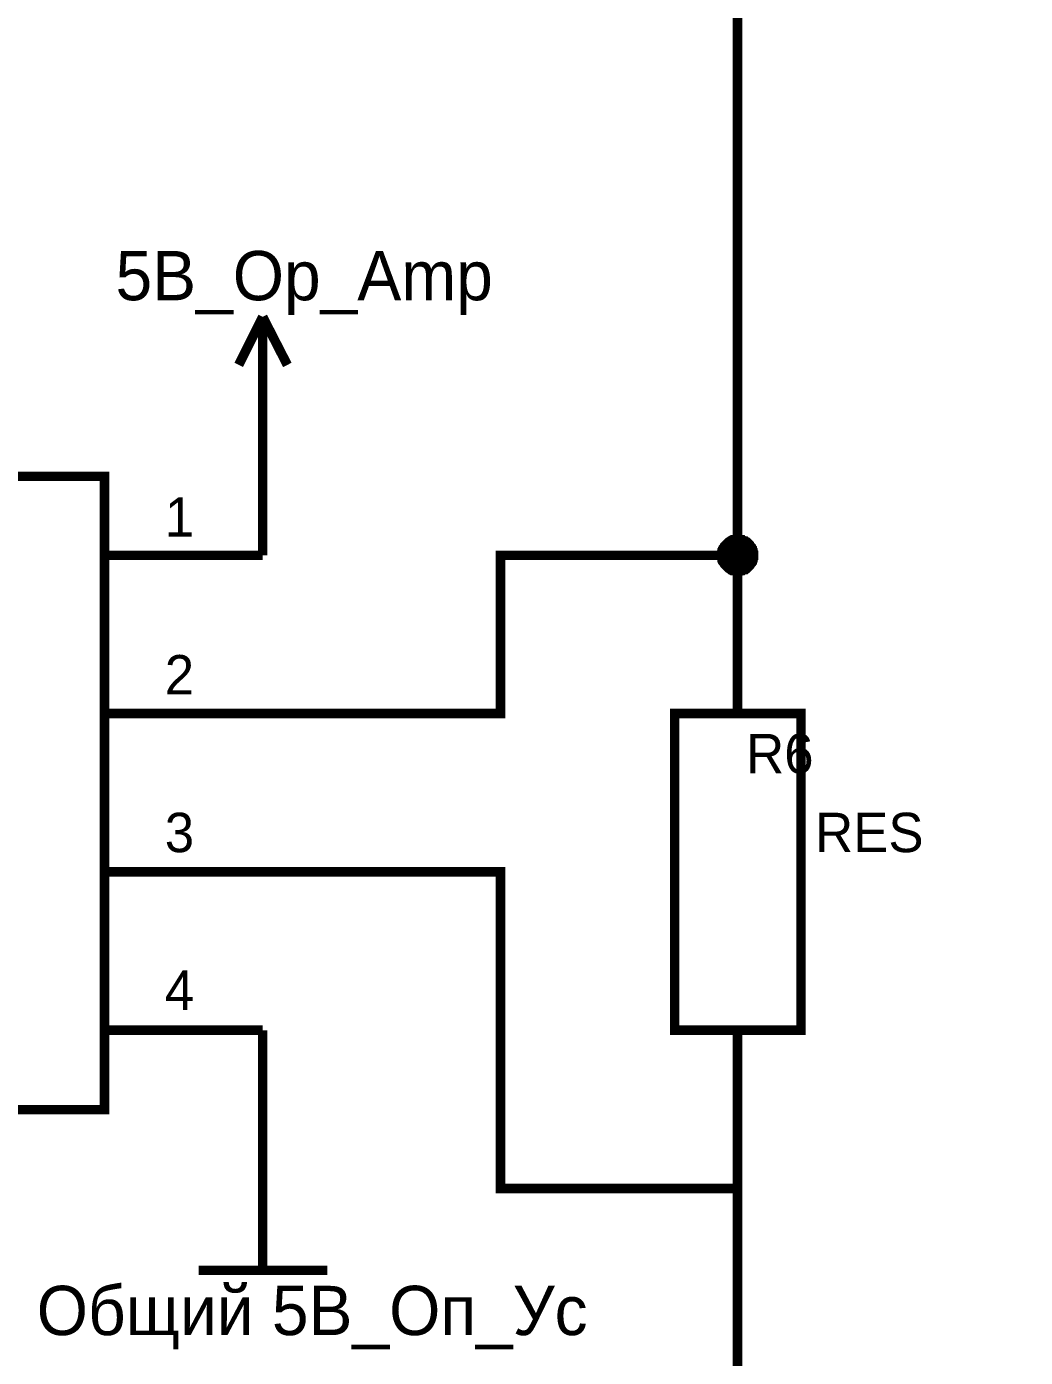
# Model space of a CAD drawing. Header units: millimetres. Extents: x 0 to 567, y 0 to 399.
# Drawn here: x 455 to 486.54, y 312.16 to 354.19 of the extents above; entities that cross this region are included whole.
import ezdxf

# ---------------------------------------------------------------- set-up
doc = ezdxf.new("R2010")
doc.units = ezdxf.units.MM
doc.layers.add('Sheet', color=255, linetype='Continuous')

msp = doc.modelspace()

# ---------------------------------------------------------------- linework, layer by layer
at = {"layer": 'Sheet'}
for points, const_width in [([(467.452, 362.494), (477.45, 362.494), (477.45, 337.492)], 0.3), ([(462.453, 345.022), (461.695, 343.504)], 0.3), ([(462.453, 345.022), (463.231, 343.504)], 0.3), ([(462.453, 342.492), (462.453, 345.022)], 0.3), ([(462.453, 342.492), (462.453, 337.492)], 0.3), ([(476.944, 337.492), (476.944, 337.512), (476.944, 337.55), (476.944, 337.57), (476.964, 337.589), (476.964, 337.609), (476.964, 337.648), (476.983, 337.667), (476.983, 337.687), (477.003, 337.706), (477.003, 337.726), (477.022, 337.745), (477.042, 337.764), (477.042, 337.784), (477.061, 337.803), (477.08, 337.823), (477.1, 337.842), (477.119, 337.862), (477.139, 337.881), (477.158, 337.901), (477.178, 337.901), (477.197, 337.92), (477.217, 337.94), (477.236, 337.94), (477.256, 337.959), (477.275, 337.959), (477.294, 337.979), (477.333, 337.979), (477.353, 337.979), (477.372, 337.998), (477.392, 337.998), (477.431, 337.998), (477.45, 337.998)], 0.3), ([(476.944, 337.492), (476.944, 337.512), (476.944, 337.55), (476.944, 337.57), (476.964, 337.589), (476.964, 337.609), (476.964, 337.648), (476.983, 337.667), (476.983, 337.687), (477.003, 337.706), (477.003, 337.726), (477.022, 337.745), (477.042, 337.764), (477.042, 337.784), (477.061, 337.803), (477.08, 337.823), (477.1, 337.842), (477.119, 337.862), (477.139, 337.881), (477.158, 337.901), (477.178, 337.901), (477.197, 337.92), (477.217, 337.94), (477.236, 337.94), (477.256, 337.959), (477.275, 337.959), (477.294, 337.979), (477.333, 337.979), (477.353, 337.979), (477.372, 337.998), (477.392, 337.998), (477.431, 337.998), (477.45, 337.998)], 0.3), ([(476.944, 337.492), (476.944, 337.512), (476.944, 337.55), (476.944, 337.57), (476.964, 337.589), (476.964, 337.609), (476.964, 337.648), (476.983, 337.667), (476.983, 337.687), (477.003, 337.706), (477.003, 337.726), (477.022, 337.745), (477.042, 337.764), (477.042, 337.784), (477.061, 337.803), (477.08, 337.823), (477.1, 337.842), (477.119, 337.862), (477.139, 337.881), (477.158, 337.901), (477.178, 337.901), (477.197, 337.92), (477.217, 337.94), (477.236, 337.94), (477.256, 337.959), (477.275, 337.959), (477.294, 337.979), (477.333, 337.979), (477.353, 337.979), (477.372, 337.998), (477.392, 337.998), (477.431, 337.998), (477.45, 337.998)], 0.3), ([(476.944, 337.492), (476.944, 337.512), (476.944, 337.55), (476.944, 337.57), (476.964, 337.589), (476.964, 337.609), (476.964, 337.648), (476.983, 337.667), (476.983, 337.687), (477.003, 337.706), (477.003, 337.726), (477.022, 337.745), (477.042, 337.764), (477.042, 337.784), (477.061, 337.803), (477.08, 337.823), (477.1, 337.842), (477.119, 337.862), (477.139, 337.881), (477.158, 337.901), (477.178, 337.901), (477.197, 337.92), (477.217, 337.94), (477.236, 337.94), (477.256, 337.959), (477.275, 337.959), (477.294, 337.979), (477.333, 337.979), (477.353, 337.979), (477.372, 337.998), (477.392, 337.998), (477.431, 337.998), (477.45, 337.998)], 0.3), ([(476.944, 337.492), (476.944, 337.512), (476.944, 337.55), (476.944, 337.57), (476.964, 337.589), (476.964, 337.609), (476.964, 337.648), (476.983, 337.667), (476.983, 337.687), (477.003, 337.706), (477.003, 337.726), (477.022, 337.745), (477.042, 337.764), (477.042, 337.784), (477.061, 337.803), (477.08, 337.823), (477.1, 337.842), (477.119, 337.862), (477.139, 337.881), (477.158, 337.901), (477.178, 337.901), (477.197, 337.92), (477.217, 337.94), (477.236, 337.94), (477.256, 337.959), (477.275, 337.959), (477.294, 337.979), (477.333, 337.979), (477.353, 337.979), (477.372, 337.998), (477.392, 337.998), (477.431, 337.998), (477.45, 337.998)], 0.3), ([(476.944, 337.492), (476.944, 337.512), (476.944, 337.55), (476.944, 337.57), (476.964, 337.589), (476.964, 337.609), (476.964, 337.648), (476.983, 337.667), (476.983, 337.687), (477.003, 337.706), (477.003, 337.726), (477.022, 337.745), (477.042, 337.764), (477.042, 337.784), (477.061, 337.803), (477.08, 337.823), (477.1, 337.842), (477.119, 337.862), (477.139, 337.881), (477.158, 337.901), (477.178, 337.901), (477.197, 337.92), (477.217, 337.94), (477.236, 337.94), (477.256, 337.959), (477.275, 337.959), (477.294, 337.979), (477.333, 337.979), (477.353, 337.979), (477.372, 337.998), (477.392, 337.998), (477.431, 337.998), (477.45, 337.998)], 0.3), ([(476.944, 337.492), (476.944, 337.512), (476.944, 337.55), (476.944, 337.57), (476.964, 337.589), (476.964, 337.609), (476.964, 337.648), (476.983, 337.667), (476.983, 337.687), (477.003, 337.706), (477.003, 337.726), (477.022, 337.745), (477.042, 337.764), (477.042, 337.784), (477.061, 337.803), (477.08, 337.823), (477.1, 337.842), (477.119, 337.862), (477.139, 337.881), (477.158, 337.901), (477.178, 337.901), (477.197, 337.92), (477.217, 337.94), (477.236, 337.94), (477.256, 337.959), (477.275, 337.959), (477.294, 337.979), (477.333, 337.979), (477.353, 337.979), (477.372, 337.998), (477.392, 337.998), (477.431, 337.998), (477.45, 337.998)], 0.3), ([(476.944, 337.492), (476.944, 337.512), (476.944, 337.55), (476.944, 337.57), (476.964, 337.589), (476.964, 337.609), (476.964, 337.648), (476.983, 337.667), (476.983, 337.687), (477.003, 337.706), (477.003, 337.726), (477.022, 337.745), (477.042, 337.764), (477.042, 337.784), (477.061, 337.803), (477.08, 337.823), (477.1, 337.842), (477.119, 337.862), (477.139, 337.881), (477.158, 337.901), (477.178, 337.901), (477.197, 337.92), (477.217, 337.94), (477.236, 337.94), (477.256, 337.959), (477.275, 337.959), (477.294, 337.979), (477.333, 337.979), (477.353, 337.979), (477.372, 337.998), (477.392, 337.998), (477.431, 337.998), (477.45, 337.998)], 0.0991), ([(476.944, 337.492), (476.944, 337.512), (476.944, 337.55), (476.944, 337.57), (476.964, 337.589), (476.964, 337.609), (476.964, 337.648), (476.983, 337.667), (476.983, 337.687), (477.003, 337.706), (477.003, 337.726), (477.022, 337.745), (477.042, 337.764), (477.042, 337.784), (477.061, 337.803), (477.08, 337.823), (477.1, 337.842), (477.119, 337.862), (477.139, 337.881), (477.158, 337.901), (477.178, 337.901), (477.197, 337.92), (477.217, 337.94), (477.236, 337.94), (477.256, 337.959), (477.275, 337.959), (477.294, 337.979), (477.333, 337.979), (477.353, 337.979), (477.372, 337.998), (477.392, 337.998), (477.431, 337.998), (477.45, 337.998)], 0.0991), ([(476.944, 337.492), (476.944, 337.512), (476.944, 337.55), (476.944, 337.57), (476.964, 337.589), (476.964, 337.609), (476.964, 337.648), (476.983, 337.667), (476.983, 337.687), (477.003, 337.706), (477.003, 337.726), (477.022, 337.745), (477.042, 337.764), (477.042, 337.784), (477.061, 337.803), (477.08, 337.823), (477.1, 337.842), (477.119, 337.862), (477.139, 337.881), (477.158, 337.901), (477.178, 337.901), (477.197, 337.92), (477.217, 337.94), (477.236, 337.94), (477.256, 337.959), (477.275, 337.959), (477.294, 337.979), (477.333, 337.979), (477.353, 337.979), (477.372, 337.998), (477.392, 337.998), (477.431, 337.998), (477.45, 337.998)], 0.0991), ([(476.944, 337.492), (476.944, 337.512), (476.944, 337.55), (476.944, 337.57), (476.964, 337.589), (476.964, 337.609), (476.964, 337.648), (476.983, 337.667), (476.983, 337.687), (477.003, 337.706), (477.003, 337.726), (477.022, 337.745), (477.042, 337.764), (477.042, 337.784), (477.061, 337.803), (477.08, 337.823), (477.1, 337.842), (477.119, 337.862), (477.139, 337.881), (477.158, 337.901), (477.178, 337.901), (477.197, 337.92), (477.217, 337.94), (477.236, 337.94), (477.256, 337.959), (477.275, 337.959), (477.294, 337.979), (477.333, 337.979), (477.353, 337.979), (477.372, 337.998), (477.392, 337.998), (477.431, 337.998), (477.45, 337.998)], 0.0991), ([(476.944, 337.492), (476.944, 337.512), (476.944, 337.55), (476.944, 337.57), (476.964, 337.589), (476.964, 337.609), (476.964, 337.648), (476.983, 337.667), (476.983, 337.687), (477.003, 337.706), (477.003, 337.726), (477.022, 337.745), (477.042, 337.764), (477.042, 337.784), (477.061, 337.803), (477.08, 337.823), (477.1, 337.842), (477.119, 337.862), (477.139, 337.881), (477.158, 337.901), (477.178, 337.901), (477.197, 337.92), (477.217, 337.94), (477.236, 337.94), (477.256, 337.959), (477.275, 337.959), (477.294, 337.979), (477.333, 337.979), (477.353, 337.979), (477.372, 337.998), (477.392, 337.998), (477.431, 337.998), (477.45, 337.998)], 0.0991), ([(476.944, 337.492), (476.944, 337.512), (476.944, 337.55), (476.944, 337.57), (476.964, 337.589), (476.964, 337.609), (476.964, 337.648), (476.983, 337.667), (476.983, 337.687), (477.003, 337.706), (477.003, 337.726), (477.022, 337.745), (477.042, 337.764), (477.042, 337.784), (477.061, 337.803), (477.08, 337.823), (477.1, 337.842), (477.119, 337.862), (477.139, 337.881), (477.158, 337.901), (477.178, 337.901), (477.197, 337.92), (477.217, 337.94), (477.236, 337.94), (477.256, 337.959), (477.275, 337.959), (477.294, 337.979), (477.333, 337.979), (477.353, 337.979), (477.372, 337.998), (477.392, 337.998), (477.431, 337.998), (477.45, 337.998)], 0.0991), ([(476.944, 337.492), (476.944, 337.512), (476.944, 337.55), (476.944, 337.57), (476.964, 337.589), (476.964, 337.609), (476.964, 337.648), (476.983, 337.667), (476.983, 337.687), (477.003, 337.706), (477.003, 337.726), (477.022, 337.745), (477.042, 337.764), (477.042, 337.784), (477.061, 337.803), (477.08, 337.823), (477.1, 337.842), (477.119, 337.862), (477.139, 337.881), (477.158, 337.901), (477.178, 337.901), (477.197, 337.92), (477.217, 337.94), (477.236, 337.94), (477.256, 337.959), (477.275, 337.959), (477.294, 337.979), (477.333, 337.979), (477.353, 337.979), (477.372, 337.998), (477.392, 337.998), (477.431, 337.998), (477.45, 337.998)], 0.0991), ([(477.45, 337.998), (477.45, 337.998)], 0.3), ([(477.45, 337.998), (477.469, 337.998), (477.508, 337.998), (477.528, 337.998), (477.547, 337.979), (477.586, 337.979), (477.606, 337.979), (477.625, 337.959), (477.645, 337.959), (477.683, 337.94), (477.703, 337.94), (477.722, 337.92), (477.742, 337.901), (477.761, 337.901), (477.781, 337.881), (477.8, 337.862), (477.82, 337.842), (477.82, 337.823), (477.839, 337.803), (477.859, 337.784), (477.878, 337.764), (477.878, 337.745), (477.897, 337.726), (477.917, 337.706), (477.917, 337.687), (477.917, 337.667), (477.936, 337.648), (477.936, 337.609), (477.936, 337.589), (477.956, 337.57), (477.956, 337.55), (477.956, 337.512), (477.956, 337.492)], 0.3), ([(477.45, 337.998), (477.45, 337.998)], 0.3), ([(477.45, 337.998), (477.469, 337.998), (477.508, 337.998), (477.528, 337.998), (477.547, 337.979), (477.586, 337.979), (477.606, 337.979), (477.625, 337.959), (477.645, 337.959), (477.683, 337.94), (477.703, 337.94), (477.722, 337.92), (477.742, 337.901), (477.761, 337.901), (477.781, 337.881), (477.8, 337.862), (477.82, 337.842), (477.82, 337.823), (477.839, 337.803), (477.859, 337.784), (477.878, 337.764), (477.878, 337.745), (477.897, 337.726), (477.917, 337.706), (477.917, 337.687), (477.917, 337.667), (477.936, 337.648), (477.936, 337.609), (477.936, 337.589), (477.956, 337.57), (477.956, 337.55), (477.956, 337.512), (477.956, 337.492)], 0.3), ([(477.45, 337.998), (477.45, 337.998)], 0.3), ([(477.45, 337.998), (477.469, 337.998), (477.508, 337.998), (477.528, 337.998), (477.547, 337.979), (477.586, 337.979), (477.606, 337.979), (477.625, 337.959), (477.645, 337.959), (477.683, 337.94), (477.703, 337.94), (477.722, 337.92), (477.742, 337.901), (477.761, 337.901), (477.781, 337.881), (477.8, 337.862), (477.82, 337.842), (477.82, 337.823), (477.839, 337.803), (477.859, 337.784), (477.878, 337.764), (477.878, 337.745), (477.897, 337.726), (477.917, 337.706), (477.917, 337.687), (477.917, 337.667), (477.936, 337.648), (477.936, 337.609), (477.936, 337.589), (477.956, 337.57), (477.956, 337.55), (477.956, 337.512), (477.956, 337.492)], 0.3), ([(477.45, 337.998), (477.45, 337.998)], 0.3), ([(477.45, 337.998), (477.469, 337.998), (477.508, 337.998), (477.528, 337.998), (477.547, 337.979), (477.586, 337.979), (477.606, 337.979), (477.625, 337.959), (477.645, 337.959), (477.683, 337.94), (477.703, 337.94), (477.722, 337.92), (477.742, 337.901), (477.761, 337.901), (477.781, 337.881), (477.8, 337.862), (477.82, 337.842), (477.82, 337.823), (477.839, 337.803), (477.859, 337.784), (477.878, 337.764), (477.878, 337.745), (477.897, 337.726), (477.917, 337.706), (477.917, 337.687), (477.917, 337.667), (477.936, 337.648), (477.936, 337.609), (477.936, 337.589), (477.956, 337.57), (477.956, 337.55), (477.956, 337.512), (477.956, 337.492)], 0.3), ([(477.45, 337.998), (477.45, 337.998)], 0.3), ([(477.45, 337.998), (477.469, 337.998), (477.508, 337.998), (477.528, 337.998), (477.547, 337.979), (477.586, 337.979), (477.606, 337.979), (477.625, 337.959), (477.645, 337.959), (477.683, 337.94), (477.703, 337.94), (477.722, 337.92), (477.742, 337.901), (477.761, 337.901), (477.781, 337.881), (477.8, 337.862), (477.82, 337.842), (477.82, 337.823), (477.839, 337.803), (477.859, 337.784), (477.878, 337.764), (477.878, 337.745), (477.897, 337.726), (477.917, 337.706), (477.917, 337.687), (477.917, 337.667), (477.936, 337.648), (477.936, 337.609), (477.936, 337.589), (477.956, 337.57), (477.956, 337.55), (477.956, 337.512), (477.956, 337.492)], 0.3), ([(477.45, 337.998), (477.45, 337.998)], 0.3), ([(477.45, 337.998), (477.469, 337.998), (477.508, 337.998), (477.528, 337.998), (477.547, 337.979), (477.586, 337.979), (477.606, 337.979), (477.625, 337.959), (477.645, 337.959), (477.683, 337.94), (477.703, 337.94), (477.722, 337.92), (477.742, 337.901), (477.761, 337.901), (477.781, 337.881), (477.8, 337.862), (477.82, 337.842), (477.82, 337.823), (477.839, 337.803), (477.859, 337.784), (477.878, 337.764), (477.878, 337.745), (477.897, 337.726), (477.917, 337.706), (477.917, 337.687), (477.917, 337.667), (477.936, 337.648), (477.936, 337.609), (477.936, 337.589), (477.956, 337.57), (477.956, 337.55), (477.956, 337.512), (477.956, 337.492)], 0.3), ([(477.45, 337.998), (477.45, 337.998)], 0.3), ([(477.45, 337.998), (477.469, 337.998), (477.508, 337.998), (477.528, 337.998), (477.547, 337.979), (477.586, 337.979), (477.606, 337.979), (477.625, 337.959), (477.645, 337.959), (477.683, 337.94), (477.703, 337.94), (477.722, 337.92), (477.742, 337.901), (477.761, 337.901), (477.781, 337.881), (477.8, 337.862), (477.82, 337.842), (477.82, 337.823), (477.839, 337.803), (477.859, 337.784), (477.878, 337.764), (477.878, 337.745), (477.897, 337.726), (477.917, 337.706), (477.917, 337.687), (477.917, 337.667), (477.936, 337.648), (477.936, 337.609), (477.936, 337.589), (477.956, 337.57), (477.956, 337.55), (477.956, 337.512), (477.956, 337.492)], 0.3), ([(477.45, 337.998), (477.45, 337.998)], 0.0991), ([(477.45, 337.998), (477.469, 337.998), (477.508, 337.998), (477.528, 337.998), (477.547, 337.979), (477.586, 337.979), (477.606, 337.979), (477.625, 337.959), (477.645, 337.959), (477.683, 337.94), (477.703, 337.94), (477.722, 337.92), (477.742, 337.901), (477.761, 337.901), (477.781, 337.881), (477.8, 337.862), (477.82, 337.842), (477.82, 337.823), (477.839, 337.803), (477.859, 337.784), (477.878, 337.764), (477.878, 337.745), (477.897, 337.726), (477.917, 337.706), (477.917, 337.687), (477.917, 337.667), (477.936, 337.648), (477.936, 337.609), (477.936, 337.589), (477.956, 337.57), (477.956, 337.55), (477.956, 337.512), (477.956, 337.492)], 0.0991), ([(477.45, 337.998), (477.45, 337.998)], 0.0991), ([(477.45, 337.998), (477.469, 337.998), (477.508, 337.998), (477.528, 337.998), (477.547, 337.979), (477.586, 337.979), (477.606, 337.979), (477.625, 337.959), (477.645, 337.959), (477.683, 337.94), (477.703, 337.94), (477.722, 337.92), (477.742, 337.901), (477.761, 337.901), (477.781, 337.881), (477.8, 337.862), (477.82, 337.842), (477.82, 337.823), (477.839, 337.803), (477.859, 337.784), (477.878, 337.764), (477.878, 337.745), (477.897, 337.726), (477.917, 337.706), (477.917, 337.687), (477.917, 337.667), (477.936, 337.648), (477.936, 337.609), (477.936, 337.589), (477.956, 337.57), (477.956, 337.55), (477.956, 337.512), (477.956, 337.492)], 0.0991), ([(477.45, 337.998), (477.45, 337.998)], 0.0991), ([(477.45, 337.998), (477.469, 337.998), (477.508, 337.998), (477.528, 337.998), (477.547, 337.979), (477.586, 337.979), (477.606, 337.979), (477.625, 337.959), (477.645, 337.959), (477.683, 337.94), (477.703, 337.94), (477.722, 337.92), (477.742, 337.901), (477.761, 337.901), (477.781, 337.881), (477.8, 337.862), (477.82, 337.842), (477.82, 337.823), (477.839, 337.803), (477.859, 337.784), (477.878, 337.764), (477.878, 337.745), (477.897, 337.726), (477.917, 337.706), (477.917, 337.687), (477.917, 337.667), (477.936, 337.648), (477.936, 337.609), (477.936, 337.589), (477.956, 337.57), (477.956, 337.55), (477.956, 337.512), (477.956, 337.492)], 0.0991), ([(477.45, 337.998), (477.45, 337.998)], 0.0991), ([(477.45, 337.998), (477.469, 337.998), (477.508, 337.998), (477.528, 337.998), (477.547, 337.979), (477.586, 337.979), (477.606, 337.979), (477.625, 337.959), (477.645, 337.959), (477.683, 337.94), (477.703, 337.94), (477.722, 337.92), (477.742, 337.901), (477.761, 337.901), (477.781, 337.881), (477.8, 337.862), (477.82, 337.842), (477.82, 337.823), (477.839, 337.803), (477.859, 337.784), (477.878, 337.764), (477.878, 337.745), (477.897, 337.726), (477.917, 337.706), (477.917, 337.687), (477.917, 337.667), (477.936, 337.648), (477.936, 337.609), (477.936, 337.589), (477.956, 337.57), (477.956, 337.55), (477.956, 337.512), (477.956, 337.492)], 0.0991), ([(477.45, 337.998), (477.45, 337.998)], 0.0991), ([(477.45, 337.998), (477.469, 337.998), (477.508, 337.998), (477.528, 337.998), (477.547, 337.979), (477.586, 337.979), (477.606, 337.979), (477.625, 337.959), (477.645, 337.959), (477.683, 337.94), (477.703, 337.94), (477.722, 337.92), (477.742, 337.901), (477.761, 337.901), (477.781, 337.881), (477.8, 337.862), (477.82, 337.842), (477.82, 337.823), (477.839, 337.803), (477.859, 337.784), (477.878, 337.764), (477.878, 337.745), (477.897, 337.726), (477.917, 337.706), (477.917, 337.687), (477.917, 337.667), (477.936, 337.648), (477.936, 337.609), (477.936, 337.589), (477.956, 337.57), (477.956, 337.55), (477.956, 337.512), (477.956, 337.492)], 0.0991), ([(477.45, 337.998), (477.45, 337.998)], 0.0991), ([(477.45, 337.998), (477.469, 337.998), (477.508, 337.998), (477.528, 337.998), (477.547, 337.979), (477.586, 337.979), (477.606, 337.979), (477.625, 337.959), (477.645, 337.959), (477.683, 337.94), (477.703, 337.94), (477.722, 337.92), (477.742, 337.901), (477.761, 337.901), (477.781, 337.881), (477.8, 337.862), (477.82, 337.842), (477.82, 337.823), (477.839, 337.803), (477.859, 337.784), (477.878, 337.764), (477.878, 337.745), (477.897, 337.726), (477.917, 337.706), (477.917, 337.687), (477.917, 337.667), (477.936, 337.648), (477.936, 337.609), (477.936, 337.589), (477.956, 337.57), (477.956, 337.55), (477.956, 337.512), (477.956, 337.492)], 0.0991), ([(477.45, 337.998), (477.45, 337.998)], 0.0991), ([(477.45, 337.998), (477.469, 337.998), (477.508, 337.998), (477.528, 337.998), (477.547, 337.979), (477.586, 337.979), (477.606, 337.979), (477.625, 337.959), (477.645, 337.959), (477.683, 337.94), (477.703, 337.94), (477.722, 337.92), (477.742, 337.901), (477.761, 337.901), (477.781, 337.881), (477.8, 337.862), (477.82, 337.842), (477.82, 337.823), (477.839, 337.803), (477.859, 337.784), (477.878, 337.764), (477.878, 337.745), (477.897, 337.726), (477.917, 337.706), (477.917, 337.687), (477.917, 337.667), (477.936, 337.648), (477.936, 337.609), (477.936, 337.589), (477.956, 337.57), (477.956, 337.55), (477.956, 337.512), (477.956, 337.492)], 0.0991), ([(457.454, 337.492), (462.453, 337.492)], 0.3), ([(462.453, 332.492), (469.961, 332.492), (469.961, 337.492), (477.45, 337.492)], 0.3), ([(477.45, 336.986), (477.431, 336.986), (477.392, 336.986), (477.372, 336.986), (477.353, 337.006), (477.333, 337.006), (477.294, 337.006), (477.275, 337.025), (477.256, 337.025), (477.236, 337.045), (477.217, 337.045), (477.197, 337.064), (477.178, 337.084), (477.158, 337.084), (477.139, 337.103), (477.119, 337.122), (477.1, 337.142), (477.08, 337.161), (477.061, 337.181), (477.042, 337.2), (477.042, 337.22), (477.022, 337.239), (477.003, 337.259), (477.003, 337.278), (476.983, 337.298), (476.983, 337.317), (476.964, 337.336), (476.964, 337.375), (476.964, 337.395), (476.944, 337.414), (476.944, 337.434), (476.944, 337.473), (476.944, 337.492)], 0.3), ([(476.944, 337.492), (476.944, 337.492)], 0.3), ([(477.45, 336.986), (477.431, 336.986), (477.392, 336.986), (477.372, 336.986), (477.353, 337.006), (477.333, 337.006), (477.294, 337.006), (477.275, 337.025), (477.256, 337.025), (477.236, 337.045), (477.217, 337.045), (477.197, 337.064), (477.178, 337.084), (477.158, 337.084), (477.139, 337.103), (477.119, 337.122), (477.1, 337.142), (477.08, 337.161), (477.061, 337.181), (477.042, 337.2), (477.042, 337.22), (477.022, 337.239), (477.003, 337.259), (477.003, 337.278), (476.983, 337.298), (476.983, 337.317), (476.964, 337.336), (476.964, 337.375), (476.964, 337.395), (476.944, 337.414), (476.944, 337.434), (476.944, 337.473), (476.944, 337.492)], 0.3), ([(476.944, 337.492), (476.944, 337.492)], 0.3), ([(477.45, 336.986), (477.431, 336.986), (477.392, 336.986), (477.372, 336.986), (477.353, 337.006), (477.333, 337.006), (477.294, 337.006), (477.275, 337.025), (477.256, 337.025), (477.236, 337.045), (477.217, 337.045), (477.197, 337.064), (477.178, 337.084), (477.158, 337.084), (477.139, 337.103), (477.119, 337.122), (477.1, 337.142), (477.08, 337.161), (477.061, 337.181), (477.042, 337.2), (477.042, 337.22), (477.022, 337.239), (477.003, 337.259), (477.003, 337.278), (476.983, 337.298), (476.983, 337.317), (476.964, 337.336), (476.964, 337.375), (476.964, 337.395), (476.944, 337.414), (476.944, 337.434), (476.944, 337.473), (476.944, 337.492)], 0.3), ([(476.944, 337.492), (476.944, 337.492)], 0.3), ([(477.45, 336.986), (477.431, 336.986), (477.392, 336.986), (477.372, 336.986), (477.353, 337.006), (477.333, 337.006), (477.294, 337.006), (477.275, 337.025), (477.256, 337.025), (477.236, 337.045), (477.217, 337.045), (477.197, 337.064), (477.178, 337.084), (477.158, 337.084), (477.139, 337.103), (477.119, 337.122), (477.1, 337.142), (477.08, 337.161), (477.061, 337.181), (477.042, 337.2), (477.042, 337.22), (477.022, 337.239), (477.003, 337.259), (477.003, 337.278), (476.983, 337.298), (476.983, 337.317), (476.964, 337.336), (476.964, 337.375), (476.964, 337.395), (476.944, 337.414), (476.944, 337.434), (476.944, 337.473), (476.944, 337.492)], 0.3), ([(476.944, 337.492), (476.944, 337.492)], 0.3), ([(477.45, 336.986), (477.431, 336.986), (477.392, 336.986), (477.372, 336.986), (477.353, 337.006), (477.333, 337.006), (477.294, 337.006), (477.275, 337.025), (477.256, 337.025), (477.236, 337.045), (477.217, 337.045), (477.197, 337.064), (477.178, 337.084), (477.158, 337.084), (477.139, 337.103), (477.119, 337.122), (477.1, 337.142), (477.08, 337.161), (477.061, 337.181), (477.042, 337.2), (477.042, 337.22), (477.022, 337.239), (477.003, 337.259), (477.003, 337.278), (476.983, 337.298), (476.983, 337.317), (476.964, 337.336), (476.964, 337.375), (476.964, 337.395), (476.944, 337.414), (476.944, 337.434), (476.944, 337.473), (476.944, 337.492)], 0.3), ([(476.944, 337.492), (476.944, 337.492)], 0.3), ([(477.45, 336.986), (477.431, 336.986), (477.392, 336.986), (477.372, 336.986), (477.353, 337.006), (477.333, 337.006), (477.294, 337.006), (477.275, 337.025), (477.256, 337.025), (477.236, 337.045), (477.217, 337.045), (477.197, 337.064), (477.178, 337.084), (477.158, 337.084), (477.139, 337.103), (477.119, 337.122), (477.1, 337.142), (477.08, 337.161), (477.061, 337.181), (477.042, 337.2), (477.042, 337.22), (477.022, 337.239), (477.003, 337.259), (477.003, 337.278), (476.983, 337.298), (476.983, 337.317), (476.964, 337.336), (476.964, 337.375), (476.964, 337.395), (476.944, 337.414), (476.944, 337.434), (476.944, 337.473), (476.944, 337.492)], 0.3), ([(476.944, 337.492), (476.944, 337.492)], 0.3), ([(477.45, 336.986), (477.431, 336.986), (477.392, 336.986), (477.372, 336.986), (477.353, 337.006), (477.333, 337.006), (477.294, 337.006), (477.275, 337.025), (477.256, 337.025), (477.236, 337.045), (477.217, 337.045), (477.197, 337.064), (477.178, 337.084), (477.158, 337.084), (477.139, 337.103), (477.119, 337.122), (477.1, 337.142), (477.08, 337.161), (477.061, 337.181), (477.042, 337.2), (477.042, 337.22), (477.022, 337.239), (477.003, 337.259), (477.003, 337.278), (476.983, 337.298), (476.983, 337.317), (476.964, 337.336), (476.964, 337.375), (476.964, 337.395), (476.944, 337.414), (476.944, 337.434), (476.944, 337.473), (476.944, 337.492)], 0.3), ([(476.944, 337.492), (476.944, 337.492)], 0.3), ([(477.45, 336.986), (477.431, 336.986), (477.392, 336.986), (477.372, 336.986), (477.353, 337.006), (477.333, 337.006), (477.294, 337.006), (477.275, 337.025), (477.256, 337.025), (477.236, 337.045), (477.217, 337.045), (477.197, 337.064), (477.178, 337.084), (477.158, 337.084), (477.139, 337.103), (477.119, 337.122), (477.1, 337.142), (477.08, 337.161), (477.061, 337.181), (477.042, 337.2), (477.042, 337.22), (477.022, 337.239), (477.003, 337.259), (477.003, 337.278), (476.983, 337.298), (476.983, 337.317), (476.964, 337.336), (476.964, 337.375), (476.964, 337.395), (476.944, 337.414), (476.944, 337.434), (476.944, 337.473), (476.944, 337.492)], 0.0991), ([(476.944, 337.492), (476.944, 337.492)], 0.0991), ([(477.45, 336.986), (477.431, 336.986), (477.392, 336.986), (477.372, 336.986), (477.353, 337.006), (477.333, 337.006), (477.294, 337.006), (477.275, 337.025), (477.256, 337.025), (477.236, 337.045), (477.217, 337.045), (477.197, 337.064), (477.178, 337.084), (477.158, 337.084), (477.139, 337.103), (477.119, 337.122), (477.1, 337.142), (477.08, 337.161), (477.061, 337.181), (477.042, 337.2), (477.042, 337.22), (477.022, 337.239), (477.003, 337.259), (477.003, 337.278), (476.983, 337.298), (476.983, 337.317), (476.964, 337.336), (476.964, 337.375), (476.964, 337.395), (476.944, 337.414), (476.944, 337.434), (476.944, 337.473), (476.944, 337.492)], 0.0991), ([(476.944, 337.492), (476.944, 337.492)], 0.0991), ([(477.45, 336.986), (477.431, 336.986), (477.392, 336.986), (477.372, 336.986), (477.353, 337.006), (477.333, 337.006), (477.294, 337.006), (477.275, 337.025), (477.256, 337.025), (477.236, 337.045), (477.217, 337.045), (477.197, 337.064), (477.178, 337.084), (477.158, 337.084), (477.139, 337.103), (477.119, 337.122), (477.1, 337.142), (477.08, 337.161), (477.061, 337.181), (477.042, 337.2), (477.042, 337.22), (477.022, 337.239), (477.003, 337.259), (477.003, 337.278), (476.983, 337.298), (476.983, 337.317), (476.964, 337.336), (476.964, 337.375), (476.964, 337.395), (476.944, 337.414), (476.944, 337.434), (476.944, 337.473), (476.944, 337.492)], 0.0991), ([(476.944, 337.492), (476.944, 337.492)], 0.0991), ([(477.45, 336.986), (477.431, 336.986), (477.392, 336.986), (477.372, 336.986), (477.353, 337.006), (477.333, 337.006), (477.294, 337.006), (477.275, 337.025), (477.256, 337.025), (477.236, 337.045), (477.217, 337.045), (477.197, 337.064), (477.178, 337.084), (477.158, 337.084), (477.139, 337.103), (477.119, 337.122), (477.1, 337.142), (477.08, 337.161), (477.061, 337.181), (477.042, 337.2), (477.042, 337.22), (477.022, 337.239), (477.003, 337.259), (477.003, 337.278), (476.983, 337.298), (476.983, 337.317), (476.964, 337.336), (476.964, 337.375), (476.964, 337.395), (476.944, 337.414), (476.944, 337.434), (476.944, 337.473), (476.944, 337.492)], 0.0991), ([(476.944, 337.492), (476.944, 337.492)], 0.0991), ([(477.45, 336.986), (477.431, 336.986), (477.392, 336.986), (477.372, 336.986), (477.353, 337.006), (477.333, 337.006), (477.294, 337.006), (477.275, 337.025), (477.256, 337.025), (477.236, 337.045), (477.217, 337.045), (477.197, 337.064), (477.178, 337.084), (477.158, 337.084), (477.139, 337.103), (477.119, 337.122), (477.1, 337.142), (477.08, 337.161), (477.061, 337.181), (477.042, 337.2), (477.042, 337.22), (477.022, 337.239), (477.003, 337.259), (477.003, 337.278), (476.983, 337.298), (476.983, 337.317), (476.964, 337.336), (476.964, 337.375), (476.964, 337.395), (476.944, 337.414), (476.944, 337.434), (476.944, 337.473), (476.944, 337.492)], 0.0991), ([(476.944, 337.492), (476.944, 337.492)], 0.0991), ([(477.45, 336.986), (477.431, 336.986), (477.392, 336.986), (477.372, 336.986), (477.353, 337.006), (477.333, 337.006), (477.294, 337.006), (477.275, 337.025), (477.256, 337.025), (477.236, 337.045), (477.217, 337.045), (477.197, 337.064), (477.178, 337.084), (477.158, 337.084), (477.139, 337.103), (477.119, 337.122), (477.1, 337.142), (477.08, 337.161), (477.061, 337.181), (477.042, 337.2), (477.042, 337.22), (477.022, 337.239), (477.003, 337.259), (477.003, 337.278), (476.983, 337.298), (476.983, 337.317), (476.964, 337.336), (476.964, 337.375), (476.964, 337.395), (476.944, 337.414), (476.944, 337.434), (476.944, 337.473), (476.944, 337.492)], 0.0991), ([(476.944, 337.492), (476.944, 337.492)], 0.0991), ([(477.45, 336.986), (477.431, 336.986), (477.392, 336.986), (477.372, 336.986), (477.353, 337.006), (477.333, 337.006), (477.294, 337.006), (477.275, 337.025), (477.256, 337.025), (477.236, 337.045), (477.217, 337.045), (477.197, 337.064), (477.178, 337.084), (477.158, 337.084), (477.139, 337.103), (477.119, 337.122), (477.1, 337.142), (477.08, 337.161), (477.061, 337.181), (477.042, 337.2), (477.042, 337.22), (477.022, 337.239), (477.003, 337.259), (477.003, 337.278), (476.983, 337.298), (476.983, 337.317), (476.964, 337.336), (476.964, 337.375), (476.964, 337.395), (476.944, 337.414), (476.944, 337.434), (476.944, 337.473), (476.944, 337.492)], 0.0991), ([(476.944, 337.492), (476.944, 337.492)], 0.0991), ([(477.956, 337.492), (477.956, 337.473), (477.956, 337.434), (477.956, 337.414), (477.936, 337.395), (477.936, 337.375), (477.936, 337.336), (477.917, 337.317), (477.917, 337.298), (477.917, 337.278), (477.897, 337.259), (477.878, 337.239), (477.878, 337.22), (477.859, 337.2), (477.839, 337.181), (477.82, 337.161), (477.82, 337.142), (477.8, 337.122), (477.781, 337.103), (477.761, 337.084), (477.742, 337.084), (477.722, 337.064), (477.703, 337.045), (477.683, 337.045), (477.645, 337.025), (477.625, 337.025), (477.606, 337.006), (477.586, 337.006), (477.547, 337.006), (477.528, 336.986), (477.508, 336.986), (477.469, 336.986), (477.45, 336.986)], 0.3), ([(477.45, 332.492), (477.45, 337.492)], 0.3), ([(477.956, 337.492), (477.956, 337.473), (477.956, 337.434), (477.956, 337.414), (477.936, 337.395), (477.936, 337.375), (477.936, 337.336), (477.917, 337.317), (477.917, 337.298), (477.917, 337.278), (477.897, 337.259), (477.878, 337.239), (477.878, 337.22), (477.859, 337.2), (477.839, 337.181), (477.82, 337.161), (477.82, 337.142), (477.8, 337.122), (477.781, 337.103), (477.761, 337.084), (477.742, 337.084), (477.722, 337.064), (477.703, 337.045), (477.683, 337.045), (477.645, 337.025), (477.625, 337.025), (477.606, 337.006), (477.586, 337.006), (477.547, 337.006), (477.528, 336.986), (477.508, 336.986), (477.469, 336.986), (477.45, 336.986)], 0.3), ([(477.956, 337.492), (477.956, 337.473), (477.956, 337.434), (477.956, 337.414), (477.936, 337.395), (477.936, 337.375), (477.936, 337.336), (477.917, 337.317), (477.917, 337.298), (477.917, 337.278), (477.897, 337.259), (477.878, 337.239), (477.878, 337.22), (477.859, 337.2), (477.839, 337.181), (477.82, 337.161), (477.82, 337.142), (477.8, 337.122), (477.781, 337.103), (477.761, 337.084), (477.742, 337.084), (477.722, 337.064), (477.703, 337.045), (477.683, 337.045), (477.645, 337.025), (477.625, 337.025), (477.606, 337.006), (477.586, 337.006), (477.547, 337.006), (477.528, 336.986), (477.508, 336.986), (477.469, 336.986), (477.45, 336.986)], 0.3), ([(477.956, 337.492), (477.956, 337.473), (477.956, 337.434), (477.956, 337.414), (477.936, 337.395), (477.936, 337.375), (477.936, 337.336), (477.917, 337.317), (477.917, 337.298), (477.917, 337.278), (477.897, 337.259), (477.878, 337.239), (477.878, 337.22), (477.859, 337.2), (477.839, 337.181), (477.82, 337.161), (477.82, 337.142), (477.8, 337.122), (477.781, 337.103), (477.761, 337.084), (477.742, 337.084), (477.722, 337.064), (477.703, 337.045), (477.683, 337.045), (477.645, 337.025), (477.625, 337.025), (477.606, 337.006), (477.586, 337.006), (477.547, 337.006), (477.528, 336.986), (477.508, 336.986), (477.469, 336.986), (477.45, 336.986)], 0.3), ([(477.956, 337.492), (477.956, 337.473), (477.956, 337.434), (477.956, 337.414), (477.936, 337.395), (477.936, 337.375), (477.936, 337.336), (477.917, 337.317), (477.917, 337.298), (477.917, 337.278), (477.897, 337.259), (477.878, 337.239), (477.878, 337.22), (477.859, 337.2), (477.839, 337.181), (477.82, 337.161), (477.82, 337.142), (477.8, 337.122), (477.781, 337.103), (477.761, 337.084), (477.742, 337.084), (477.722, 337.064), (477.703, 337.045), (477.683, 337.045), (477.645, 337.025), (477.625, 337.025), (477.606, 337.006), (477.586, 337.006), (477.547, 337.006), (477.528, 336.986), (477.508, 336.986), (477.469, 336.986), (477.45, 336.986)], 0.3), ([(477.956, 337.492), (477.956, 337.473), (477.956, 337.434), (477.956, 337.414), (477.936, 337.395), (477.936, 337.375), (477.936, 337.336), (477.917, 337.317), (477.917, 337.298), (477.917, 337.278), (477.897, 337.259), (477.878, 337.239), (477.878, 337.22), (477.859, 337.2), (477.839, 337.181), (477.82, 337.161), (477.82, 337.142), (477.8, 337.122), (477.781, 337.103), (477.761, 337.084), (477.742, 337.084), (477.722, 337.064), (477.703, 337.045), (477.683, 337.045), (477.645, 337.025), (477.625, 337.025), (477.606, 337.006), (477.586, 337.006), (477.547, 337.006), (477.528, 336.986), (477.508, 336.986), (477.469, 336.986), (477.45, 336.986)], 0.3), ([(477.956, 337.492), (477.956, 337.473), (477.956, 337.434), (477.956, 337.414), (477.936, 337.395), (477.936, 337.375), (477.936, 337.336), (477.917, 337.317), (477.917, 337.298), (477.917, 337.278), (477.897, 337.259), (477.878, 337.239), (477.878, 337.22), (477.859, 337.2), (477.839, 337.181), (477.82, 337.161), (477.82, 337.142), (477.8, 337.122), (477.781, 337.103), (477.761, 337.084), (477.742, 337.084), (477.722, 337.064), (477.703, 337.045), (477.683, 337.045), (477.645, 337.025), (477.625, 337.025), (477.606, 337.006), (477.586, 337.006), (477.547, 337.006), (477.528, 336.986), (477.508, 336.986), (477.469, 336.986), (477.45, 336.986)], 0.3), ([(477.956, 337.492), (477.956, 337.473), (477.956, 337.434), (477.956, 337.414), (477.936, 337.395), (477.936, 337.375), (477.936, 337.336), (477.917, 337.317), (477.917, 337.298), (477.917, 337.278), (477.897, 337.259), (477.878, 337.239), (477.878, 337.22), (477.859, 337.2), (477.839, 337.181), (477.82, 337.161), (477.82, 337.142), (477.8, 337.122), (477.781, 337.103), (477.761, 337.084), (477.742, 337.084), (477.722, 337.064), (477.703, 337.045), (477.683, 337.045), (477.645, 337.025), (477.625, 337.025), (477.606, 337.006), (477.586, 337.006), (477.547, 337.006), (477.528, 336.986), (477.508, 336.986), (477.469, 336.986), (477.45, 336.986)], 0.0991), ([(477.956, 337.492), (477.956, 337.473), (477.956, 337.434), (477.956, 337.414), (477.936, 337.395), (477.936, 337.375), (477.936, 337.336), (477.917, 337.317), (477.917, 337.298), (477.917, 337.278), (477.897, 337.259), (477.878, 337.239), (477.878, 337.22), (477.859, 337.2), (477.839, 337.181), (477.82, 337.161), (477.82, 337.142), (477.8, 337.122), (477.781, 337.103), (477.761, 337.084), (477.742, 337.084), (477.722, 337.064), (477.703, 337.045), (477.683, 337.045), (477.645, 337.025), (477.625, 337.025), (477.606, 337.006), (477.586, 337.006), (477.547, 337.006), (477.528, 336.986), (477.508, 336.986), (477.469, 336.986), (477.45, 336.986)], 0.0991), ([(477.956, 337.492), (477.956, 337.473), (477.956, 337.434), (477.956, 337.414), (477.936, 337.395), (477.936, 337.375), (477.936, 337.336), (477.917, 337.317), (477.917, 337.298), (477.917, 337.278), (477.897, 337.259), (477.878, 337.239), (477.878, 337.22), (477.859, 337.2), (477.839, 337.181), (477.82, 337.161), (477.82, 337.142), (477.8, 337.122), (477.781, 337.103), (477.761, 337.084), (477.742, 337.084), (477.722, 337.064), (477.703, 337.045), (477.683, 337.045), (477.645, 337.025), (477.625, 337.025), (477.606, 337.006), (477.586, 337.006), (477.547, 337.006), (477.528, 336.986), (477.508, 336.986), (477.469, 336.986), (477.45, 336.986)], 0.0991), ([(477.956, 337.492), (477.956, 337.473), (477.956, 337.434), (477.956, 337.414), (477.936, 337.395), (477.936, 337.375), (477.936, 337.336), (477.917, 337.317), (477.917, 337.298), (477.917, 337.278), (477.897, 337.259), (477.878, 337.239), (477.878, 337.22), (477.859, 337.2), (477.839, 337.181), (477.82, 337.161), (477.82, 337.142), (477.8, 337.122), (477.781, 337.103), (477.761, 337.084), (477.742, 337.084), (477.722, 337.064), (477.703, 337.045), (477.683, 337.045), (477.645, 337.025), (477.625, 337.025), (477.606, 337.006), (477.586, 337.006), (477.547, 337.006), (477.528, 336.986), (477.508, 336.986), (477.469, 336.986), (477.45, 336.986)], 0.0991), ([(477.956, 337.492), (477.956, 337.473), (477.956, 337.434), (477.956, 337.414), (477.936, 337.395), (477.936, 337.375), (477.936, 337.336), (477.917, 337.317), (477.917, 337.298), (477.917, 337.278), (477.897, 337.259), (477.878, 337.239), (477.878, 337.22), (477.859, 337.2), (477.839, 337.181), (477.82, 337.161), (477.82, 337.142), (477.8, 337.122), (477.781, 337.103), (477.761, 337.084), (477.742, 337.084), (477.722, 337.064), (477.703, 337.045), (477.683, 337.045), (477.645, 337.025), (477.625, 337.025), (477.606, 337.006), (477.586, 337.006), (477.547, 337.006), (477.528, 336.986), (477.508, 336.986), (477.469, 336.986), (477.45, 336.986)], 0.0991), ([(477.956, 337.492), (477.956, 337.473), (477.956, 337.434), (477.956, 337.414), (477.936, 337.395), (477.936, 337.375), (477.936, 337.336), (477.917, 337.317), (477.917, 337.298), (477.917, 337.278), (477.897, 337.259), (477.878, 337.239), (477.878, 337.22), (477.859, 337.2), (477.839, 337.181), (477.82, 337.161), (477.82, 337.142), (477.8, 337.122), (477.781, 337.103), (477.761, 337.084), (477.742, 337.084), (477.722, 337.064), (477.703, 337.045), (477.683, 337.045), (477.645, 337.025), (477.625, 337.025), (477.606, 337.006), (477.586, 337.006), (477.547, 337.006), (477.528, 336.986), (477.508, 336.986), (477.469, 336.986), (477.45, 336.986)], 0.0991), ([(477.956, 337.492), (477.956, 337.473), (477.956, 337.434), (477.956, 337.414), (477.936, 337.395), (477.936, 337.375), (477.936, 337.336), (477.917, 337.317), (477.917, 337.298), (477.917, 337.278), (477.897, 337.259), (477.878, 337.239), (477.878, 337.22), (477.859, 337.2), (477.839, 337.181), (477.82, 337.161), (477.82, 337.142), (477.8, 337.122), (477.781, 337.103), (477.761, 337.084), (477.742, 337.084), (477.722, 337.064), (477.703, 337.045), (477.683, 337.045), (477.645, 337.025), (477.625, 337.025), (477.606, 337.006), (477.586, 337.006), (477.547, 337.006), (477.528, 336.986), (477.508, 336.986), (477.469, 336.986), (477.45, 336.986)], 0.0991), ([(477.956, 337.492), (477.956, 337.492), (477.956, 337.492), (477.956, 337.492), (477.956, 337.492), (477.956, 337.492), (477.956, 337.492), (477.956, 337.492), (477.956, 337.492), (477.956, 337.492), (477.956, 337.492), (477.956, 337.492), (477.956, 337.492), (477.956, 337.492), (477.956, 337.492), (477.956, 337.492), (477.956, 337.492), (477.956, 337.492), (477.956, 337.492), (477.956, 337.492), (477.956, 337.492), (477.956, 337.492), (477.956, 337.492), (477.956, 337.492), (477.956, 337.492), (477.956, 337.492), (477.956, 337.492), (477.956, 337.492), (477.956, 337.492), (477.956, 337.492), (477.956, 337.492), (477.956, 337.492), (477.956, 337.492)], 0.3), ([(477.956, 337.492), (477.956, 337.492)], 0.3), ([(477.956, 337.492), (477.956, 337.492), (477.956, 337.492), (477.956, 337.492), (477.956, 337.492), (477.956, 337.492), (477.956, 337.492), (477.956, 337.492), (477.956, 337.492), (477.956, 337.492), (477.956, 337.492), (477.956, 337.492), (477.956, 337.492), (477.956, 337.492), (477.956, 337.492), (477.956, 337.492), (477.956, 337.492), (477.956, 337.492), (477.956, 337.492), (477.956, 337.492), (477.956, 337.492), (477.956, 337.492), (477.956, 337.492), (477.956, 337.492), (477.956, 337.492), (477.956, 337.492), (477.956, 337.492), (477.956, 337.492), (477.956, 337.492), (477.956, 337.492), (477.956, 337.492), (477.956, 337.492), (477.956, 337.492)], 0.3), ([(477.956, 337.492), (477.956, 337.492)], 0.3), ([(477.956, 337.492), (477.956, 337.492), (477.956, 337.492), (477.956, 337.492), (477.956, 337.492), (477.956, 337.492), (477.956, 337.492), (477.956, 337.492), (477.956, 337.492), (477.956, 337.492), (477.956, 337.492), (477.956, 337.492), (477.956, 337.492), (477.956, 337.492), (477.956, 337.492), (477.956, 337.492), (477.956, 337.492), (477.956, 337.492), (477.956, 337.492), (477.956, 337.492), (477.956, 337.492), (477.956, 337.492), (477.956, 337.492), (477.956, 337.492), (477.956, 337.492), (477.956, 337.492), (477.956, 337.492), (477.956, 337.492), (477.956, 337.492), (477.956, 337.492), (477.956, 337.492), (477.956, 337.492), (477.956, 337.492)], 0.3), ([(477.956, 337.492), (477.956, 337.492)], 0.3), ([(477.956, 337.492), (477.956, 337.492), (477.956, 337.492), (477.956, 337.492), (477.956, 337.492), (477.956, 337.492), (477.956, 337.492), (477.956, 337.492), (477.956, 337.492), (477.956, 337.492), (477.956, 337.492), (477.956, 337.492), (477.956, 337.492), (477.956, 337.492), (477.956, 337.492), (477.956, 337.492), (477.956, 337.492), (477.956, 337.492), (477.956, 337.492), (477.956, 337.492), (477.956, 337.492), (477.956, 337.492), (477.956, 337.492), (477.956, 337.492), (477.956, 337.492), (477.956, 337.492), (477.956, 337.492), (477.956, 337.492), (477.956, 337.492), (477.956, 337.492), (477.956, 337.492), (477.956, 337.492), (477.956, 337.492)], 0.3), ([(477.956, 337.492), (477.956, 337.492)], 0.3), ([(477.956, 337.492), (477.956, 337.492), (477.956, 337.492), (477.956, 337.492), (477.956, 337.492), (477.956, 337.492), (477.956, 337.492), (477.956, 337.492), (477.956, 337.492), (477.956, 337.492), (477.956, 337.492), (477.956, 337.492), (477.956, 337.492), (477.956, 337.492), (477.956, 337.492), (477.956, 337.492), (477.956, 337.492), (477.956, 337.492), (477.956, 337.492), (477.956, 337.492), (477.956, 337.492), (477.956, 337.492), (477.956, 337.492), (477.956, 337.492), (477.956, 337.492), (477.956, 337.492), (477.956, 337.492), (477.956, 337.492), (477.956, 337.492), (477.956, 337.492), (477.956, 337.492), (477.956, 337.492), (477.956, 337.492)], 0.3), ([(477.956, 337.492), (477.956, 337.492)], 0.3), ([(477.956, 337.492), (477.956, 337.492), (477.956, 337.492), (477.956, 337.492), (477.956, 337.492), (477.956, 337.492), (477.956, 337.492), (477.956, 337.492), (477.956, 337.492), (477.956, 337.492), (477.956, 337.492), (477.956, 337.492), (477.956, 337.492), (477.956, 337.492), (477.956, 337.492), (477.956, 337.492), (477.956, 337.492), (477.956, 337.492), (477.956, 337.492), (477.956, 337.492), (477.956, 337.492), (477.956, 337.492), (477.956, 337.492), (477.956, 337.492), (477.956, 337.492), (477.956, 337.492), (477.956, 337.492), (477.956, 337.492), (477.956, 337.492), (477.956, 337.492), (477.956, 337.492), (477.956, 337.492), (477.956, 337.492)], 0.3), ([(477.956, 337.492), (477.956, 337.492)], 0.3), ([(477.956, 337.492), (477.956, 337.492), (477.956, 337.492), (477.956, 337.492), (477.956, 337.492), (477.956, 337.492), (477.956, 337.492), (477.956, 337.492), (477.956, 337.492), (477.956, 337.492), (477.956, 337.492), (477.956, 337.492), (477.956, 337.492), (477.956, 337.492), (477.956, 337.492), (477.956, 337.492), (477.956, 337.492), (477.956, 337.492), (477.956, 337.492), (477.956, 337.492), (477.956, 337.492), (477.956, 337.492), (477.956, 337.492), (477.956, 337.492), (477.956, 337.492), (477.956, 337.492), (477.956, 337.492), (477.956, 337.492), (477.956, 337.492), (477.956, 337.492), (477.956, 337.492), (477.956, 337.492), (477.956, 337.492)], 0.3), ([(477.956, 337.492), (477.956, 337.492)], 0.3), ([(477.956, 337.492), (477.956, 337.492), (477.956, 337.492), (477.956, 337.492), (477.956, 337.492), (477.956, 337.492), (477.956, 337.492), (477.956, 337.492), (477.956, 337.492), (477.956, 337.492), (477.956, 337.492), (477.956, 337.492), (477.956, 337.492), (477.956, 337.492), (477.956, 337.492), (477.956, 337.492), (477.956, 337.492), (477.956, 337.492), (477.956, 337.492), (477.956, 337.492), (477.956, 337.492), (477.956, 337.492), (477.956, 337.492), (477.956, 337.492), (477.956, 337.492), (477.956, 337.492), (477.956, 337.492), (477.956, 337.492), (477.956, 337.492), (477.956, 337.492), (477.956, 337.492), (477.956, 337.492), (477.956, 337.492)], 0.0991), ([(477.956, 337.492), (477.956, 337.492)], 0.0991), ([(477.956, 337.492), (477.956, 337.492), (477.956, 337.492), (477.956, 337.492), (477.956, 337.492), (477.956, 337.492), (477.956, 337.492), (477.956, 337.492), (477.956, 337.492), (477.956, 337.492), (477.956, 337.492), (477.956, 337.492), (477.956, 337.492), (477.956, 337.492), (477.956, 337.492), (477.956, 337.492), (477.956, 337.492), (477.956, 337.492), (477.956, 337.492), (477.956, 337.492), (477.956, 337.492), (477.956, 337.492), (477.956, 337.492), (477.956, 337.492), (477.956, 337.492), (477.956, 337.492), (477.956, 337.492), (477.956, 337.492), (477.956, 337.492), (477.956, 337.492), (477.956, 337.492), (477.956, 337.492), (477.956, 337.492)], 0.0991), ([(477.956, 337.492), (477.956, 337.492)], 0.0991), ([(477.956, 337.492), (477.956, 337.492), (477.956, 337.492), (477.956, 337.492), (477.956, 337.492), (477.956, 337.492), (477.956, 337.492), (477.956, 337.492), (477.956, 337.492), (477.956, 337.492), (477.956, 337.492), (477.956, 337.492), (477.956, 337.492), (477.956, 337.492), (477.956, 337.492), (477.956, 337.492), (477.956, 337.492), (477.956, 337.492), (477.956, 337.492), (477.956, 337.492), (477.956, 337.492), (477.956, 337.492), (477.956, 337.492), (477.956, 337.492), (477.956, 337.492), (477.956, 337.492), (477.956, 337.492), (477.956, 337.492), (477.956, 337.492), (477.956, 337.492), (477.956, 337.492), (477.956, 337.492), (477.956, 337.492)], 0.0991), ([(477.956, 337.492), (477.956, 337.492)], 0.0991), ([(477.956, 337.492), (477.956, 337.492), (477.956, 337.492), (477.956, 337.492), (477.956, 337.492), (477.956, 337.492), (477.956, 337.492), (477.956, 337.492), (477.956, 337.492), (477.956, 337.492), (477.956, 337.492), (477.956, 337.492), (477.956, 337.492), (477.956, 337.492), (477.956, 337.492), (477.956, 337.492), (477.956, 337.492), (477.956, 337.492), (477.956, 337.492), (477.956, 337.492), (477.956, 337.492), (477.956, 337.492), (477.956, 337.492), (477.956, 337.492), (477.956, 337.492), (477.956, 337.492), (477.956, 337.492), (477.956, 337.492), (477.956, 337.492), (477.956, 337.492), (477.956, 337.492), (477.956, 337.492), (477.956, 337.492)], 0.0991), ([(477.956, 337.492), (477.956, 337.492)], 0.0991), ([(477.956, 337.492), (477.956, 337.492), (477.956, 337.492), (477.956, 337.492), (477.956, 337.492), (477.956, 337.492), (477.956, 337.492), (477.956, 337.492), (477.956, 337.492), (477.956, 337.492), (477.956, 337.492), (477.956, 337.492), (477.956, 337.492), (477.956, 337.492), (477.956, 337.492), (477.956, 337.492), (477.956, 337.492), (477.956, 337.492), (477.956, 337.492), (477.956, 337.492), (477.956, 337.492), (477.956, 337.492), (477.956, 337.492), (477.956, 337.492), (477.956, 337.492), (477.956, 337.492), (477.956, 337.492), (477.956, 337.492), (477.956, 337.492), (477.956, 337.492), (477.956, 337.492), (477.956, 337.492), (477.956, 337.492)], 0.0991), ([(477.956, 337.492), (477.956, 337.492)], 0.0991), ([(477.956, 337.492), (477.956, 337.492), (477.956, 337.492), (477.956, 337.492), (477.956, 337.492), (477.956, 337.492), (477.956, 337.492), (477.956, 337.492), (477.956, 337.492), (477.956, 337.492), (477.956, 337.492), (477.956, 337.492), (477.956, 337.492), (477.956, 337.492), (477.956, 337.492), (477.956, 337.492), (477.956, 337.492), (477.956, 337.492), (477.956, 337.492), (477.956, 337.492), (477.956, 337.492), (477.956, 337.492), (477.956, 337.492), (477.956, 337.492), (477.956, 337.492), (477.956, 337.492), (477.956, 337.492), (477.956, 337.492), (477.956, 337.492), (477.956, 337.492), (477.956, 337.492), (477.956, 337.492), (477.956, 337.492)], 0.0991), ([(477.956, 337.492), (477.956, 337.492)], 0.0991), ([(477.956, 337.492), (477.956, 337.492), (477.956, 337.492), (477.956, 337.492), (477.956, 337.492), (477.956, 337.492), (477.956, 337.492), (477.956, 337.492), (477.956, 337.492), (477.956, 337.492), (477.956, 337.492), (477.956, 337.492), (477.956, 337.492), (477.956, 337.492), (477.956, 337.492), (477.956, 337.492), (477.956, 337.492), (477.956, 337.492), (477.956, 337.492), (477.956, 337.492), (477.956, 337.492), (477.956, 337.492), (477.956, 337.492), (477.956, 337.492), (477.956, 337.492), (477.956, 337.492), (477.956, 337.492), (477.956, 337.492), (477.956, 337.492), (477.956, 337.492), (477.956, 337.492), (477.956, 337.492), (477.956, 337.492)], 0.0991), ([(477.956, 337.492), (477.956, 337.492)], 0.0991), ([(457.454, 332.492), (462.453, 332.492)], 0.3), ([(457.454, 327.491), (462.453, 327.491)], 0.3), ([(462.453, 327.491), (469.961, 327.491), (469.961, 317.491), (477.45, 317.491)], 0.3), ([(457.454, 322.491), (462.453, 322.491)], 0.3), ([(462.453, 319.981), (462.453, 322.491)], 0.3), ([(477.45, 322.491), (477.45, 317.491)], 0.3), ([(462.453, 319.981), (462.453, 314.903)], 0.3), ([(512.443, 269.998), (504.954, 269.998), (504.954, 310), (477.45, 310), (477.45, 317.491)], 0.3), ([(460.43, 314.903), (464.496, 314.903)], 0.3)]:
    msp.add_lwpolyline(points, dxfattribs=dict(at, const_width=const_width))
at = {"layer": 'Sheet', "const_width": 0.3}
for points in [[(429.97, 339.983), (457.454, 339.983), (457.454, 319.981), (429.97, 319.981), (429.97, 339.983)], [(475.466, 332.492), (479.454, 332.492), (479.454, 322.491), (475.466, 322.491), (475.466, 332.492)]]:
    msp.add_lwpolyline(points, close=True, dxfattribs=at)
at = {"layer": 'Sheet', "const_width": 0.508}
msp.add_lwpolyline([(477.246, 337.5, 1), (477.754, 337.5, 1)], format="xyb", close=True, dxfattribs=at)

# ---------------------------------------------------------------- texts
at = {"layer": 'Sheet'}
for s, height, p in [('5В_Op_Amp', 1.5565, (457.804, 345.547)), ('1', 1.245, (459.36, 338.076)), ('2', 1.245, (459.36, 333.095)), ('R6', 1.2452, (477.722, 330.604)), ('3', 1.245, (459.36, 328.114)), ('RES', 1.2452, (479.901, 328.114)), ('4', 1.245, (459.36, 323.133)), ('Общий 5В_Оп_Ус', 1.55652, (455.315, 312.86))]:
    msp.add_text(s, height=height, dxfattribs=at).set_placement(p)

doc.saveas('drawing.dxf')
